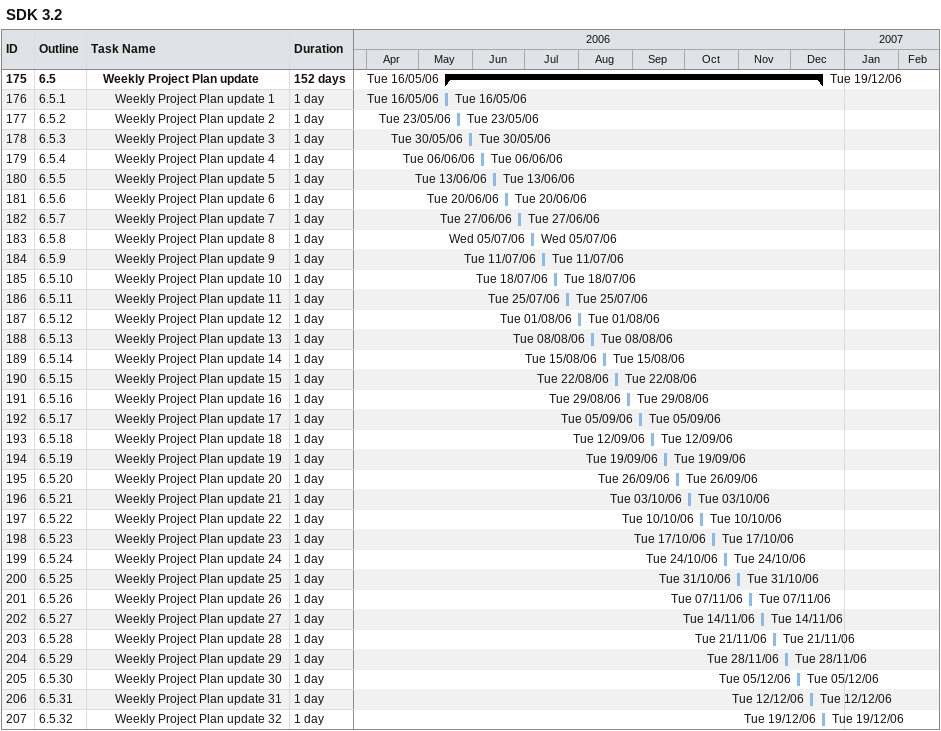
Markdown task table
SDK 3.2

| ID | WBS | Task | Duration | Start | Finish |
|---|---|---|---|---|---|
| 175 | 6.5 | **Weekly Project Plan update** | 152d | 2006-05-16 | 2006-12-19 |
| 176 | 6.5.1 | Weekly Project Plan update 1 | 1d | 2006-05-16 | 2006-05-16 |
| 177 | 6.5.2 | Weekly Project Plan update 2 | 1d | 2006-05-23 | 2006-05-23 |
| 178 | 6.5.3 | Weekly Project Plan update 3 | 1d | 2006-05-30 | 2006-05-30 |
| 179 | 6.5.4 | Weekly Project Plan update 4 | 1d | 2006-06-06 | 2006-06-06 |
| 180 | 6.5.5 | Weekly Project Plan update 5 | 1d | 2006-06-13 | 2006-06-13 |
| 181 | 6.5.6 | Weekly Project Plan update 6 | 1d | 2006-06-20 | 2006-06-20 |
| 182 | 6.5.7 | Weekly Project Plan update 7 | 1d | 2006-06-27 | 2006-06-27 |
| 183 | 6.5.8 | Weekly Project Plan update 8 | 1d | 2006-07-05 | 2006-07-05 |
| 184 | 6.5.9 | Weekly Project Plan update 9 | 1d | 2006-07-11 | 2006-07-11 |
| 185 | 6.5.10 | Weekly Project Plan update 10 | 1d | 2006-07-18 | 2006-07-18 |
| 186 | 6.5.11 | Weekly Project Plan update 11 | 1d | 2006-07-25 | 2006-07-25 |
| 187 | 6.5.12 | Weekly Project Plan update 12 | 1d | 2006-08-01 | 2006-08-01 |
| 188 | 6.5.13 | Weekly Project Plan update 13 | 1d | 2006-08-08 | 2006-08-08 |
| 189 | 6.5.14 | Weekly Project Plan update 14 | 1d | 2006-08-15 | 2006-08-15 |
| 190 | 6.5.15 | Weekly Project Plan update 15 | 1d | 2006-08-22 | 2006-08-22 |
| 191 | 6.5.16 | Weekly Project Plan update 16 | 1d | 2006-08-29 | 2006-08-29 |
| 192 | 6.5.17 | Weekly Project Plan update 17 | 1d | 2006-09-05 | 2006-09-05 |
| 193 | 6.5.18 | Weekly Project Plan update 18 | 1d | 2006-09-12 | 2006-09-12 |
| 194 | 6.5.19 | Weekly Project Plan update 19 | 1d | 2006-09-19 | 2006-09-19 |
| 195 | 6.5.20 | Weekly Project Plan update 20 | 1d | 2006-09-26 | 2006-09-26 |
| 196 | 6.5.21 | Weekly Project Plan update 21 | 1d | 2006-10-03 | 2006-10-03 |
| 197 | 6.5.22 | Weekly Project Plan update 22 | 1d | 2006-10-10 | 2006-10-10 |
| 198 | 6.5.23 | Weekly Project Plan update 23 | 1d | 2006-10-17 | 2006-10-17 |
| 199 | 6.5.24 | Weekly Project Plan update 24 | 1d | 2006-10-24 | 2006-10-24 |
| 200 | 6.5.25 | Weekly Project Plan update 25 | 1d | 2006-10-31 | 2006-10-31 |
| 201 | 6.5.26 | Weekly Project Plan update 26 | 1d | 2006-11-07 | 2006-11-07 |
| 202 | 6.5.27 | Weekly Project Plan update 27 | 1d | 2006-11-14 | 2006-11-14 |
| 203 | 6.5.28 | Weekly Project Plan update 28 | 1d | 2006-11-21 | 2006-11-21 |
| 204 | 6.5.29 | Weekly Project Plan update 29 | 1d | 2006-11-28 | 2006-11-28 |
| 205 | 6.5.30 | Weekly Project Plan update 30 | 1d | 2006-12-05 | 2006-12-05 |
| 206 | 6.5.31 | Weekly Project Plan update 31 | 1d | 2006-12-12 | 2006-12-12 |
| 207 | 6.5.32 | Weekly Project Plan update 32 | 1d | 2006-12-19 | 2006-12-19 |
